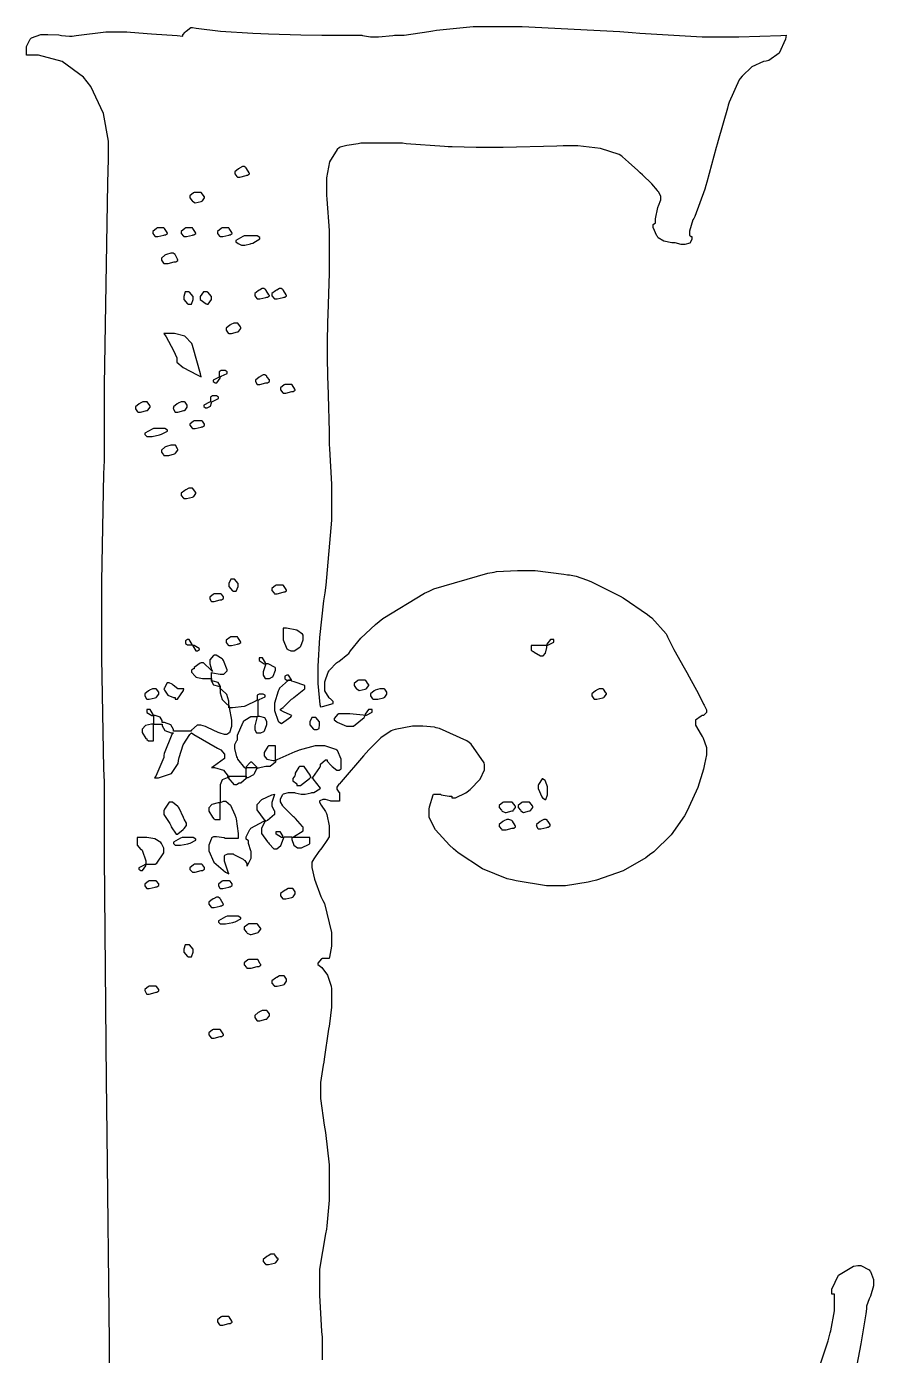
# Model space of a CAD drawing. Extents: x 59 to 294, y 44 to 310.
# Drawn here: x 256.7 to 291.3, y 256 to 310.2 of the extents above; entities that cross this region are included whole.
import ezdxf

# ---------------------------------------------------------------- set-up
doc = ezdxf.new("R2010")
doc.units = 0
doc.header["$MEASUREMENT"] = 0

msp = doc.modelspace()

# ---------------------------------------------------------------- linework, layer by layer
at = {"color": 42}
for points in [[(260.067, 253.365), (260.067, 256.558), (259.979, 265.032), (259.961, 266.135), (259.944, 267.237), (259.857, 276.36), (259.857, 279.4), (259.839, 279.965), (259.751, 284.463), (259.751, 285.962), (259.751, 287.604), (259.839, 291.977), (259.857, 292.523), (259.857, 295.602), (260.005, 303.848), (260.033, 304.836), (260.033, 305.189), (260.033, 305.563), (259.817, 306.688), (259.3, 307.782), (259.151, 307.975), (259.001, 308.161), (258.136, 308.801), (257.176, 309.069), (256.858, 309.069), (256.682, 309.069), (256.682, 309.316), (256.682, 309.422), (256.83, 309.722), (256.858, 309.739), (256.884, 309.766), (257.26, 309.915), (257.387, 309.915), (257.554, 309.915), (258.003, 309.889), (258.057, 309.879), (258.109, 309.871), (258.44, 309.845), (258.55, 309.845), (258.709, 309.873), (259.912, 310.021), (260.314, 310.021), (260.773, 310.021), (260.922, 310.005), (261.787, 309.933), (262.828, 309.863), (263.066, 309.845), (263.066, 309.889), (263.154, 310.005), (263.172, 310.021), (263.198, 310.049), (263.39, 310.198), (263.455, 310.198), (263.604, 310.172), (264.596, 310.048), (265.923, 309.961), (266.241, 309.951), (266.558, 309.933), (267.885, 309.889), (268.742, 309.879), (269.029, 309.879), (270.368, 309.879), (270.395, 309.863), (270.718, 309.809), (270.827, 309.809), (271.048, 309.809), (271.637, 309.871), (271.709, 309.879), (272.096, 309.879), (273.102, 310.03), (273.262, 310.056), (273.421, 310.084), (274.914, 310.232), (275.413, 310.232), (276.913, 310.232), (280.898, 310.03), (281.41, 309.985), (281.719, 309.959), (284.266, 309.809), (285.115, 309.809), (285.758, 309.809), (287.478, 309.871), (287.69, 309.879), (287.663, 309.721), (287.402, 309.153), (286.983, 308.849), (286.879, 308.821), (286.772, 308.805), (286.296, 308.588), (285.89, 308.213), (285.82, 308.115), (285.776, 308.063), (285.361, 307.147), (285.327, 307.023), (285.291, 306.9), (284.912, 305.577), (284.868, 305.435), (284.832, 305.295), (284.453, 303.883), (284.409, 303.742), (284.373, 303.601), (283.96, 302.481), (283.916, 302.401), (283.888, 302.349), (283.74, 301.885), (283.74, 301.731), (283.74, 301.715), (283.818, 301.661), (283.846, 301.661), (283.846, 301.589), (283.846, 301.542), (283.761, 301.4), (283.559, 301.342), (283.493, 301.342), (283.405, 301.342), (283.166, 301.405), (283.14, 301.413), (283.028, 301.413), (282.694, 301.471), (282.461, 301.617), (282.435, 301.661), (282.407, 301.687), (282.258, 302.038), (282.258, 302.154), (282.363, 302.224), (282.363, 302.393), (282.451, 302.843), (282.469, 302.896), (282.485, 302.922), (282.575, 303.167), (282.575, 303.248), (282.575, 303.31), (282.485, 303.487), (282.469, 303.495), (282.441, 303.539), (282.204, 303.818), (281.825, 304.183), (281.729, 304.271), (281.631, 304.359), (281.252, 304.699), (281.014, 304.914), (280.988, 304.94), (280.872, 305.012), (280.114, 305.259), (279.181, 305.365), (278.871, 305.365), (278.588, 305.365), (278.324, 305.347), (276.141, 305.293), (275.413, 305.293), (275.033, 305.293), (274.063, 305.321), (273.896, 305.329), (273.738, 305.339), (272.176, 305.453), (272.028, 305.47), (270.334, 305.47), (270.218, 305.453), (269.761, 305.383), (269.478, 305.311), (269.452, 305.293), (269.364, 305.223), (269.055, 304.717), (268.923, 304.066), (268.923, 303.848), (268.923, 303.353), (268.939, 303.195), (269.029, 301.913), (269.029, 301.485), (269.029, 300.637), (269.029, 300.17), (269.001, 298.909), (268.993, 298.767), (268.984, 298.626), (268.957, 297.463), (268.957, 297.075), (268.957, 296.643), (268.984, 295.495), (268.993, 295.345), (269.001, 295.196), (269.029, 293.696), (269.029, 293.194), (269.045, 293.009), (269.133, 291.561), (269.133, 291.078), (269.133, 290.09), (268.897, 287.444), (268.853, 287.125), (268.809, 286.8), (268.645, 285.301), (268.57, 284.131), (268.57, 283.74), (268.57, 283.422), (268.658, 282.567), (268.676, 282.469), (268.764, 282.487), (269.205, 282.607), (269.205, 282.645), (269.205, 282.689), (269.089, 282.805), (269.063, 282.822), (269.036, 282.84), (268.861, 283.13), (268.853, 283.174), (268.853, 283.351), (268.853, 283.501), (269.001, 283.89), (269.029, 283.95), (269.045, 283.978), (269.338, 284.269), (269.382, 284.303), (269.426, 284.331), (269.803, 284.621), (269.839, 284.656), (269.901, 284.754), (270.324, 285.271), (270.924, 285.84), (271.074, 285.962), (271.224, 286.086), (272.926, 287.109), (273.12, 287.197), (273.313, 287.285), (275.518, 287.929), (275.766, 287.973), (275.871, 287.991), (276.718, 288.043), (277.001, 288.043), (277.442, 288.043), (278.614, 287.894), (278.765, 287.867), (278.851, 287.867), (279.112, 287.81), (279.54, 287.664), (279.647, 287.62), (279.751, 287.576), (280.811, 287.047), (280.917, 286.985), (281.032, 286.924), (282.028, 286.245), (282.116, 286.173), (282.204, 286.103), (282.794, 285.459), (282.822, 285.397), (282.848, 285.327), (283.108, 284.812), (283.527, 284.066), (283.633, 283.88), (283.738, 283.695), (284.118, 282.999), (284.321, 282.583), (284.339, 282.539), (284.355, 282.513), (284.445, 282.347), (284.445, 282.292), (284.445, 282.248), (284.313, 282.116), (284.269, 282.116), (284.225, 282.099), (283.986, 281.927), (283.986, 281.869), (283.986, 281.721), (284.225, 281.332), (284.269, 281.27), (284.295, 281.244), (284.445, 280.814), (284.445, 280.671), (284.445, 280.52), (284.355, 280.132), (284.339, 280.07), (284.311, 279.929), (284.079, 279.189), (283.722, 278.378), (283.633, 278.201), (283.545, 278.034), (282.994, 277.253), (282.283, 276.561), (282.116, 276.437), (281.956, 276.315), (281.036, 275.785), (279.955, 275.397), (279.717, 275.343), (279.611, 275.317), (278.685, 275.167), (278.378, 275.167), (277.909, 275.167), (276.674, 275.369), (276.508, 275.413), (276.304, 275.457), (275.293, 275.864), (274.301, 276.517), (274.108, 276.684), (273.949, 276.826), (273.375, 277.46), (273.12, 277.963), (273.12, 278.129), (273.12, 278.306), (273.137, 278.394), (273.279, 278.889), (273.297, 278.907), (273.579, 278.907), (273.605, 278.889), (273.929, 278.835), (274.038, 278.835), (274.038, 278.765), (274.197, 278.765), (274.611, 278.967), (274.673, 279.011), (274.788, 279.099), (275.197, 279.524), (275.379, 279.908), (275.379, 280.035), (275.379, 280.106), (275.361, 280.194), (274.832, 280.953), (274.744, 281.023), (274.656, 281.094), (273.535, 281.597), (273.403, 281.623), (273.341, 281.641), (272.857, 281.693), (272.697, 281.693), (272.433, 281.693), (271.727, 281.544), (271.639, 281.517), (271.567, 281.491), (271.144, 281.204), (270.651, 280.723), (270.545, 280.599), (270.43, 280.476), (269.522, 279.418), (269.452, 279.33), (269.434, 279.313), (269.346, 279.193), (269.346, 279.153), (269.346, 279.109), (269.434, 278.995), (269.452, 278.977), (269.452, 278.624), (269.099, 278.624), (269.072, 278.642), (268.88, 278.694), (268.817, 278.694), (268.773, 278.694), (268.657, 278.634), (268.64, 278.624), (268.64, 278.583), (268.715, 278.457), (268.879, 278.201), (268.923, 278.129), (268.939, 278.077), (269.029, 277.614), (269.029, 277.46), (269.029, 277.213), (269.029, 277.166), (268.945, 277.024), (268.737, 276.728), (268.676, 276.648), (268.614, 276.57), (268.406, 276.275), (268.323, 276.133), (268.323, 276.085), (268.323, 275.924), (268.432, 275.445), (268.701, 274.735), (268.781, 274.567), (268.843, 274.445), (269.133, 273.266), (269.133, 272.874), (269.133, 272.707), (269.045, 272.258), (269.029, 272.204), (268.746, 272.204), (268.719, 272.186), (268.57, 272.014), (268.57, 271.956), (268.676, 271.885), (268.737, 271.841), (268.971, 271.52), (269.116, 271.075), (269.133, 270.969), (269.133, 270.474), (269.133, 270.22), (269.045, 269.54), (269.029, 269.452), (269.011, 269.329), (268.833, 268.095), (268.817, 267.971), (268.789, 267.848), (268.676, 267.147), (268.676, 266.912), (268.676, 266.498), (268.825, 265.403), (268.853, 265.253), (268.879, 265.104), (269.029, 263.788), (269.029, 263.349), (269.029, 262.749), (269.029, 262.352), (268.939, 261.304), (268.923, 261.162), (268.879, 260.969), (268.64, 259.526), (268.64, 259.045), (268.64, 258.472), (268.728, 256.982), (268.746, 256.752), (268.746, 255.834)], [(288.404, 253.577), (289.402, 256.603), (289.49, 256.928), (289.516, 257.017), (289.667, 257.824), (289.667, 258.093), (289.667, 258.516), (289.56, 258.516), (289.56, 258.709), (289.825, 259.284), (290.442, 259.646), (290.619, 259.68), (290.741, 259.68), (291.084, 259.504), (291.112, 259.468), (291.138, 259.433), (291.254, 259.115), (291.254, 259.009), (291.254, 258.851), (291.138, 258.428), (291.112, 258.374), (291.084, 258.322), (290.971, 258.018), (290.971, 257.917), (290.944, 257.706), (290.741, 256.487), (290.467, 255.06)]]:
    msp.add_lwpolyline(points, dxfattribs=at)
for points in [[(265.642, 304.447), (265.642, 304.465), (265.562, 304.517), (265.535, 304.517), (265.491, 304.517), (265.376, 304.457), (265.359, 304.447), (265.332, 304.431), (265.183, 304.311), (265.183, 304.271), (265.183, 304.227), (265.271, 304.112), (265.289, 304.094), (265.395, 304.094), (265.395, 304.094), (265.642, 304.157), (265.678, 304.165), (265.704, 304.165), (265.782, 304.219), (265.782, 304.235), (265.773, 304.263), (265.658, 304.439), (265.642, 304.447)], [(263.808, 303.459), (263.525, 303.459), (263.497, 303.443), (263.349, 303.323), (263.349, 303.283), (263.349, 303.239), (263.437, 303.124), (263.455, 303.106), (263.561, 303.036), (263.561, 303.036), (263.806, 303.098), (263.842, 303.106), (263.86, 303.124), (263.948, 303.244), (263.948, 303.283), (263.93, 303.301), (263.824, 303.443), (263.808, 303.459)], [(262.29, 302.014), (262.008, 302.014), (261.98, 301.996), (261.831, 301.877), (261.831, 301.837), (261.831, 301.793), (261.92, 301.679), (261.938, 301.661), (262.044, 301.661), (262.044, 301.661), (262.29, 301.723), (262.326, 301.731), (262.352, 301.731), (262.431, 301.785), (262.431, 301.801), (262.421, 301.829), (262.307, 301.996), (262.29, 302.014)], [(263.455, 302.014), (263.172, 302.014), (263.145, 301.996), (262.996, 301.877), (262.996, 301.837), (262.996, 301.793), (263.084, 301.679), (263.102, 301.661), (263.208, 301.661), (263.208, 301.661), (263.453, 301.723), (263.489, 301.731), (263.515, 301.731), (263.595, 301.785), (263.595, 301.801), (263.577, 301.829), (263.471, 301.996), (263.455, 302.014)], [(264.936, 302.014), (264.654, 302.014), (264.626, 301.996), (264.477, 301.877), (264.477, 301.837), (264.477, 301.793), (264.565, 301.679), (264.583, 301.661), (264.69, 301.661), (264.69, 301.661), (264.936, 301.723), (264.972, 301.731), (264.998, 301.731), (265.077, 301.785), (265.077, 301.801), (265.067, 301.829), (264.953, 301.996), (264.936, 302.014)], [(266.101, 301.695), (265.571, 301.695), (265.509, 301.669), (265.219, 301.504), (265.219, 301.449), (265.325, 301.378), (265.341, 301.362), (265.461, 301.308), (265.501, 301.308), (265.589, 301.308), (265.826, 301.37), (265.854, 301.378), (265.914, 301.396), (266.207, 301.569), (266.207, 301.625), (266.101, 301.695)], [(262.749, 300.919), (262.749, 300.937), (262.669, 300.99), (262.643, 300.99), (262.571, 300.99), (262.395, 300.929), (262.36, 300.919), (262.333, 300.903), (262.184, 300.783), (262.184, 300.743), (262.184, 300.699), (262.272, 300.585), (262.29, 300.567), (262.467, 300.567), (262.467, 300.567), (262.713, 300.629), (262.749, 300.637), (262.775, 300.637), (262.855, 300.691), (262.855, 300.707), (262.846, 300.735), (262.766, 300.903), (262.749, 300.919)], [(263.102, 299.156), (263.102, 299.095), (263.251, 298.918), (263.278, 298.909), (263.385, 298.909), (263.411, 298.909), (263.489, 299.095), (263.489, 299.156), (263.489, 299.218), (263.339, 299.394), (263.313, 299.402), (263.172, 299.402), (263.154, 299.402), (263.102, 299.218), (263.102, 299.156)], [(264.231, 299.156), (264.231, 299.218), (264.08, 299.394), (264.054, 299.402), (263.948, 299.402), (263.904, 299.402), (263.772, 299.218), (263.772, 299.156), (263.772, 299.095), (264.01, 298.918), (264.054, 298.909), (264.098, 298.909), (264.231, 299.095), (264.231, 299.156)], [(266.453, 299.472), (266.453, 299.49), (266.373, 299.544), (266.347, 299.544), (266.303, 299.544), (266.187, 299.482), (266.171, 299.472), (266.143, 299.456), (265.994, 299.336), (265.994, 299.296), (265.994, 299.252), (266.083, 299.138), (266.101, 299.12), (266.207, 299.12), (266.207, 299.12), (266.452, 299.183), (266.488, 299.192), (266.514, 299.192), (266.594, 299.245), (266.594, 299.262), (266.576, 299.289), (266.47, 299.464), (266.453, 299.472)], [(267.159, 299.472), (267.159, 299.49), (267.079, 299.544), (267.053, 299.544), (267.009, 299.544), (266.893, 299.482), (266.876, 299.472), (266.849, 299.456), (266.7, 299.336), (266.7, 299.296), (266.7, 299.252), (266.788, 299.138), (266.806, 299.12), (266.912, 299.12), (266.912, 299.12), (267.158, 299.183), (267.193, 299.192), (267.22, 299.192), (267.299, 299.245), (267.299, 299.262), (267.281, 299.289), (267.176, 299.464), (267.159, 299.472)], [(263.808, 295.945), (263.78, 296.061), (263.481, 297.119), (263.455, 297.215), (263.427, 297.303), (263.146, 297.594), (262.716, 297.708), (262.573, 297.708), (262.29, 297.708), (262.378, 297.568), (262.687, 297.018), (262.819, 296.716), (262.819, 296.616), (262.819, 296.543), (263.075, 296.321), (263.648, 296.017), (263.808, 295.945)], [(265.289, 298.133), (265.183, 298.133), (265.139, 298.133), (265.023, 298.071), (265.006, 298.061), (264.979, 298.045), (264.83, 297.925), (264.83, 297.885), (264.83, 297.841), (264.918, 297.726), (264.936, 297.708), (265.042, 297.708), (265.042, 297.708), (265.289, 297.772), (265.325, 297.78), (265.341, 297.798), (265.429, 297.918), (265.429, 297.957), (265.42, 297.974), (265.305, 298.125), (265.289, 298.133)], [(264.583, 295.945), (264.539, 295.928), (264.301, 295.808), (264.301, 295.768), (264.301, 295.752), (264.379, 295.698), (264.407, 295.698), (264.451, 295.698), (264.583, 295.884), (264.583, 295.945), (264.627, 295.963), (264.866, 296.083), (264.866, 296.121), (264.866, 296.139), (264.786, 296.193), (264.76, 296.193), (264.654, 296.193), (264.626, 296.193), (264.547, 296.139), (264.547, 296.121), (264.547, 295.945), (264.583, 295.945)], [(266.101, 295.628), (266.207, 295.628), (266.207, 295.628), (266.452, 295.69), (266.488, 295.698), (266.514, 295.698), (266.594, 295.752), (266.594, 295.768), (266.594, 295.812), (266.506, 295.928), (266.488, 295.945), (266.488, 295.963), (266.409, 296.017), (266.383, 296.017), (266.339, 296.017), (266.223, 295.954), (266.207, 295.945), (266.179, 295.928), (266.03, 295.808), (266.03, 295.768), (266.022, 295.761), (266.083, 295.637), (266.101, 295.628)], [(267.512, 295.628), (267.229, 295.628), (267.202, 295.611), (267.053, 295.491), (267.053, 295.451), (267.053, 295.407), (267.141, 295.293), (267.159, 295.275), (267.265, 295.275), (267.265, 295.275), (267.51, 295.337), (267.546, 295.345), (267.572, 295.345), (267.652, 295.399), (267.652, 295.415), (267.634, 295.433), (267.528, 295.611), (267.512, 295.628)], [(264.231, 294.922), (264.275, 294.94), (264.513, 295.06), (264.513, 295.099), (264.513, 295.117), (264.433, 295.169), (264.407, 295.169), (264.301, 295.169), (264.273, 295.169), (264.195, 295.117), (264.195, 295.099), (264.195, 294.922), (264.15, 294.906), (263.914, 294.786), (263.914, 294.746), (263.914, 294.729), (263.992, 294.676), (264.018, 294.676), (264.061, 294.676), (264.191, 294.747), (264.231, 294.88), (264.231, 294.922)], [(261.585, 294.922), (261.479, 294.922), (261.434, 294.922), (261.319, 294.862), (261.302, 294.852), (261.275, 294.835), (261.126, 294.715), (261.126, 294.676), (261.126, 294.632), (261.214, 294.517), (261.232, 294.499), (261.338, 294.499), (261.338, 294.499), (261.585, 294.561), (261.621, 294.569), (261.637, 294.587), (261.725, 294.707), (261.725, 294.746), (261.716, 294.764), (261.601, 294.914), (261.585, 294.922)], [(262.749, 294.499), (262.855, 294.499), (262.855, 294.499), (263.101, 294.561), (263.136, 294.569), (263.154, 294.587), (263.242, 294.707), (263.242, 294.746), (263.242, 294.79), (263.154, 294.906), (263.136, 294.922), (263.032, 294.922), (262.988, 294.922), (262.872, 294.862), (262.855, 294.852), (262.828, 294.835), (262.679, 294.715), (262.679, 294.676), (262.669, 294.667), (262.731, 294.517), (262.749, 294.499)], [(263.455, 293.828), (263.561, 293.828), (263.561, 293.828), (263.806, 293.891), (263.842, 293.9), (263.868, 293.9), (263.948, 293.954), (263.948, 293.97), (263.948, 294.014), (263.86, 294.13), (263.842, 294.146), (263.525, 294.146), (263.497, 294.13), (263.349, 294.01), (263.349, 293.97), (263.349, 293.97), (263.437, 293.846), (263.455, 293.828)], [(261.585, 293.511), (261.691, 293.511), (261.805, 293.511), (262.106, 293.573), (262.15, 293.581), (262.194, 293.599), (262.431, 293.719), (262.431, 293.758), (262.326, 293.828), (261.867, 293.828), (261.805, 293.802), (261.515, 293.636), (261.515, 293.581), (261.585, 293.511)], [(262.749, 293.158), (262.643, 293.158), (262.571, 293.158), (262.395, 293.098), (262.36, 293.088), (262.333, 293.072), (262.184, 292.952), (262.184, 292.912), (262.184, 292.868), (262.272, 292.753), (262.29, 292.735), (262.396, 292.735), (262.485, 292.735), (262.722, 292.797), (262.749, 292.806), (262.766, 292.824), (262.855, 292.943), (262.855, 292.982), (262.846, 293), (262.766, 293.15), (262.749, 293.158)], [(263.455, 291.394), (263.349, 291.394), (263.305, 291.394), (263.189, 291.334), (263.172, 291.324), (263.145, 291.308), (262.996, 291.188), (262.996, 291.148), (262.996, 291.104), (263.084, 290.989), (263.102, 290.971), (263.208, 290.971), (263.208, 290.971), (263.453, 291.034), (263.489, 291.042), (263.507, 291.06), (263.595, 291.18), (263.595, 291.218), (263.577, 291.236), (263.471, 291.378), (263.455, 291.394)], [(264.936, 287.444), (264.936, 287.383), (265.085, 287.207), (265.113, 287.197), (265.219, 287.197), (265.245, 287.197), (265.325, 287.383), (265.325, 287.444), (265.325, 287.506), (265.175, 287.682), (265.148, 287.69), (265.042, 287.69), (265.015, 287.69), (264.936, 287.506), (264.936, 287.444)], [(267.159, 287.444), (266.876, 287.444), (266.849, 287.427), (266.7, 287.307), (266.7, 287.267), (266.7, 287.223), (266.788, 287.109), (266.806, 287.091), (266.912, 287.091), (266.912, 287.091), (267.158, 287.153), (267.193, 287.161), (267.22, 287.161), (267.299, 287.215), (267.299, 287.231), (267.281, 287.259), (267.176, 287.427), (267.159, 287.444)], [(264.231, 286.772), (264.337, 286.772), (264.337, 286.772), (264.583, 286.836), (264.619, 286.844), (264.645, 286.844), (264.724, 286.898), (264.724, 286.915), (264.724, 286.959), (264.636, 287.074), (264.619, 287.091), (264.337, 287.091), (264.309, 287.074), (264.16, 286.954), (264.16, 286.915), (264.16, 286.88), (264.221, 286.782), (264.231, 286.772)], [(263.455, 284.974), (263.437, 285.018), (263.317, 285.221), (263.278, 285.221), (263.251, 285.221), (263.172, 285.169), (263.172, 285.151), (263.172, 285.08), (263.172, 285.062), (263.251, 285.008), (263.278, 285.008), (263.455, 285.008), (263.471, 284.964), (263.591, 284.762), (263.631, 284.762), (263.657, 284.762), (263.737, 284.816), (263.737, 284.832), (263.727, 284.86), (263.522, 284.974), (263.455, 284.974)], [(265.289, 285.327), (265.006, 285.327), (264.979, 285.31), (264.83, 285.19), (264.83, 285.151), (264.83, 285.107), (264.918, 284.992), (264.936, 284.974), (265.042, 284.974), (265.042, 284.974), (265.289, 285.036), (265.325, 285.044), (265.351, 285.044), (265.429, 285.098), (265.429, 285.115), (265.42, 285.142), (265.305, 285.31), (265.289, 285.327)], [(267.159, 285.68), (267.159, 285.327), (267.159, 285.204), (267.308, 284.842), (267.335, 284.832), (267.352, 284.816), (267.472, 284.762), (267.512, 284.762), (267.6, 284.762), (267.837, 284.912), (267.865, 284.938), (267.881, 284.956), (267.971, 285.208), (267.971, 285.291), (267.971, 285.397), (267.953, 285.441), (267.709, 285.605), (267.295, 285.68), (267.159, 285.68)], [(277.919, 284.974), (277.283, 284.974), (277.283, 284.798), (277.283, 284.781), (277.362, 284.728), (277.39, 284.728), (277.406, 284.701), (277.658, 284.551), (277.742, 284.551), (277.768, 284.561), (277.869, 284.67), (277.919, 284.898), (277.919, 284.974), (277.963, 284.992), (278.201, 285.112), (278.201, 285.151), (278.201, 285.221), (278.095, 285.221), (278.074, 285.228), (277.919, 285.037), (277.919, 284.974)], [(267.512, 277.143), (267.512, 277.064), (267.586, 276.826), (267.742, 276.718), (267.794, 276.718), (267.909, 276.718), (268.216, 276.868), (268.252, 276.895), (268.252, 277.143), (267.512, 277.143), (267.582, 277.169), (267.971, 277.414), (267.971, 277.496), (267.971, 277.566), (267.953, 277.593), (267.662, 277.919), (267.618, 277.953), (267.574, 277.989), (267.193, 278.368), (267.159, 278.412), (267.141, 278.439), (267.053, 278.605), (267.053, 278.658), (267.053, 278.721), (267.141, 278.898), (267.159, 278.907), (267.176, 278.924), (267.374, 278.977), (267.442, 278.977), (267.618, 278.977), (267.644, 278.96), (267.888, 278.907), (267.971, 278.907), (268.059, 278.907), (268.296, 278.969), (268.323, 278.977), (268.412, 278.977), (268.658, 279.127), (268.676, 279.153), (268.676, 279.153), (268.384, 279.532), (268.323, 279.576), (268.368, 279.594), (268.658, 279.999), (268.676, 280.07), (268.676, 280.132), (268.887, 280.318), (268.957, 280.318), (268.957, 280.256), (269.107, 280.097), (269.133, 280.07), (269.16, 280.043), (269.351, 279.893), (269.416, 279.893), (269.442, 279.893), (269.522, 279.947), (269.522, 279.965), (269.522, 280.212), (269.522, 280.336), (269.372, 280.697), (269.346, 280.705), (269.302, 280.732), (268.858, 280.881), (268.71, 280.881), (268.462, 280.881), (267.811, 280.706), (267.722, 280.671), (267.634, 280.636), (266.902, 280.309), (266.84, 280.282), (266.84, 280.881), (266.56, 280.881), (266.532, 280.855), (266.383, 280.611), (266.383, 280.529), (266.383, 280.482), (266.492, 280.34), (266.752, 280.282), (266.84, 280.282), (266.84, 280.221), (266.63, 280.035), (266.56, 280.035), (266.444, 280.035), (266.135, 279.975), (266.101, 279.965), (266.083, 280.009), (265.884, 280.212), (265.818, 280.212), (265.791, 280.195), (265.642, 280.023), (265.642, 279.965), (265.598, 279.983), (265.305, 280.336), (265.289, 280.388), (265.271, 280.432), (265.183, 280.77), (265.183, 280.881), (265.183, 280.943), (265.271, 281.102), (265.289, 281.128), (265.289, 281.322), (265.527, 281.843), (265.571, 281.905), (265.588, 281.932), (265.84, 282.082), (265.924, 282.082), (266.101, 282.082), (266.083, 282.029), (265.994, 281.699), (265.994, 281.587), (265.994, 281.543), (266.073, 281.41), (266.101, 281.41), (266.207, 281.41), (266.251, 281.41), (266.365, 281.473), (266.383, 281.481), (266.399, 281.499), (266.488, 281.751), (266.488, 281.833), (266.488, 281.882), (266.404, 282.024), (266.201, 282.082), (266.135, 282.082), (266.135, 282.751), (266.179, 282.769), (266.417, 282.889), (266.417, 282.928), (266.417, 282.946), (266.338, 282.998), (266.311, 282.998), (266.207, 282.998), (266.179, 282.998), (266.101, 282.946), (266.101, 282.928), (266.101, 282.751), (266.057, 282.725), (265.64, 282.514), (265.606, 282.505), (265.57, 282.488), (265.095, 282.435), (264.936, 282.435), (264.936, 282.611), (264.936, 282.703), (264.852, 282.978), (264.644, 283.184), (264.583, 283.21), (264.583, 283.281), (264.583, 283.329), (264.499, 283.471), (264.297, 283.527), (264.231, 283.527), (264.231, 283.88), (264.275, 283.863), (264.585, 283.81), (264.69, 283.81), (264.734, 283.81), (264.866, 283.942), (264.866, 283.986), (264.866, 283.986), (264.716, 284.365), (264.69, 284.409), (264.662, 284.437), (264.418, 284.585), (264.337, 284.585), (264.309, 284.569), (264.16, 284.397), (264.16, 284.339), (264.16, 284.234), (264.249, 283.96), (264.267, 283.916), (264.222, 283.97), (263.911, 284.269), (263.808, 284.269), (263.763, 284.252), (263.525, 284.08), (263.525, 284.022), (263.497, 284.022), (263.419, 283.968), (263.419, 283.95), (263.419, 283.89), (263.568, 283.731), (263.595, 283.704), (263.595, 283.687), (263.86, 283.633), (263.948, 283.633), (264.231, 283.633), (264.231, 283.563), (264.231, 283.516), (264.313, 283.374), (264.516, 283.317), (264.583, 283.317), (264.583, 283.14), (264.583, 283.049), (264.666, 282.774), (264.874, 282.567), (264.936, 282.539), (264.953, 282.451), (265.042, 281.936), (265.042, 281.763), (265.042, 281.675), (264.962, 281.41), (264.936, 281.41), (264.936, 281.394), (264.856, 281.34), (264.83, 281.34), (264.758, 281.34), (264.582, 281.402), (264.547, 281.41), (264.503, 281.428), (264.062, 281.631), (264.018, 281.657), (263.992, 281.675), (263.801, 281.729), (263.737, 281.729), (263.649, 281.729), (263.411, 281.525), (263.385, 281.481), (262.679, 281.481), (262.679, 281.546), (262.567, 281.737), (262.307, 281.833), (262.22, 281.833), (262.22, 281.869), (262.22, 281.918), (262.136, 282.06), (261.933, 282.116), (261.867, 282.116), (261.849, 282.16), (261.729, 282.363), (261.691, 282.363), (261.585, 282.363), (261.585, 282.292), (261.585, 282.248), (261.796, 282.116), (261.867, 282.116), (261.867, 281.763), (261.783, 281.763), (261.531, 281.707), (261.408, 281.565), (261.408, 281.517), (261.408, 281.428), (261.557, 281.182), (261.585, 281.164), (261.585, 281.147), (261.663, 281.094), (261.691, 281.094), (261.867, 281.094), (261.867, 281.763), (262.22, 281.763), (262.22, 281.7), (262.329, 281.509), (262.591, 281.41), (262.679, 281.41), (262.617, 281.34), (262.298, 280.574), (262.29, 280.494), (262.281, 280.406), (261.954, 279.648), (261.902, 279.576), (262.074, 279.576), (262.593, 279.758), (262.872, 280.168), (262.89, 280.282), (262.906, 280.406), (263.075, 280.925), (263.347, 281.34), (263.419, 281.41), (263.507, 281.34), (264.477, 280.785), (264.583, 280.741), (264.609, 280.715), (264.76, 280.549), (264.76, 280.494), (264.76, 280.372), (264.319, 280.035), (264.231, 279.999), (264.352, 279.999), (264.716, 279.895), (264.918, 279.648), (264.936, 279.576), (264.869, 279.576), (264.666, 279.494), (264.583, 279.291), (264.583, 279.224), (264.583, 278.554), (264.499, 278.554), (264.247, 278.496), (264.124, 278.354), (264.124, 278.306), (264.124, 278.217), (264.273, 277.971), (264.301, 277.953), (264.301, 277.937), (264.379, 277.883), (264.407, 277.883), (264.583, 277.883), (264.583, 278.554), (264.6, 278.572), (264.72, 278.624), (264.76, 278.624), (264.819, 278.624), (265.001, 278.462), (265.183, 278.069), (265.219, 277.953), (265.235, 277.901), (265.325, 277.306), (265.325, 277.107), (264.796, 277.107), (264.752, 277.125), (264.44, 277.177), (264.337, 277.177), (264.309, 277.177), (264.231, 277.125), (264.231, 277.107), (264.213, 277.081), (264.124, 276.837), (264.124, 276.754), (264.124, 276.601), (264.331, 276.141), (264.804, 275.732), (264.936, 275.66), (264.909, 275.732), (264.76, 276.182), (264.76, 276.331), (264.76, 276.401), (264.776, 276.419), (264.896, 276.472), (264.936, 276.472), (265.113, 276.472), (265.139, 276.455), (265.527, 276.253), (265.571, 276.225), (265.588, 276.208), (265.678, 276.088), (265.678, 276.049), (265.678, 275.978), (265.704, 276.006), (265.854, 276.304), (265.854, 276.401), (265.854, 276.578), (265.836, 276.605), (265.748, 276.903), (265.748, 277.001), (265.642, 277.071), (265.642, 277.177), (265.791, 277.469), (265.818, 277.496), (265.835, 277.522), (266.365, 277.814), (266.453, 277.848), (266.426, 277.804), (266.277, 277.519), (266.277, 277.424), (266.277, 277.301), (266.515, 276.967), (266.56, 276.931), (266.586, 276.886), (266.776, 276.684), (266.84, 276.684), (266.894, 276.684), (267.056, 276.812), (267.176, 277.099), (267.193, 277.177), (267.512, 277.177), (267.512, 277.143)], [(266.453, 284.233), (266.435, 284.277), (266.315, 284.479), (266.277, 284.479), (266.171, 284.479), (266.171, 284.409), (266.171, 284.365), (266.382, 284.233), (266.453, 284.233), (266.435, 284.189), (266.347, 283.905), (266.347, 283.81), (266.347, 283.766), (266.426, 283.633), (266.453, 283.633), (266.56, 283.633), (266.604, 283.633), (266.718, 283.695), (266.736, 283.704), (266.752, 283.722), (266.84, 283.974), (266.84, 284.056), (266.831, 284.084), (266.547, 284.233), (266.453, 284.233)], [(267.512, 282.116), (267.44, 282.144), (267.176, 282.266), (267.053, 282.339), (267.053, 282.363), (267.053, 282.381), (267.131, 282.435), (267.159, 282.435), (267.176, 282.461), (267.492, 282.787), (267.546, 282.822), (267.599, 282.858), (268.005, 283.184), (268.041, 283.21), (268.041, 283.281), (268.041, 283.343), (267.6, 283.501), (267.512, 283.527), (267.494, 283.571), (267.374, 283.774), (267.335, 283.774), (267.308, 283.774), (267.229, 283.722), (267.229, 283.704), (267.229, 283.633), (267.229, 283.617), (267.308, 283.563), (267.335, 283.563), (267.512, 283.563), (267.379, 283.563), (267.009, 283.236), (266.983, 283.174), (266.955, 283.114), (266.806, 282.63), (266.806, 282.469), (266.806, 282.32), (266.955, 281.897), (266.983, 281.869), (267.089, 281.799), (267.089, 281.799), (267.468, 282.064), (267.512, 282.116)], [(261.585, 282.787), (261.691, 282.787), (261.691, 282.787), (261.938, 282.849), (261.973, 282.858), (261.99, 282.876), (262.078, 282.995), (262.078, 283.034), (262.078, 283.078), (261.99, 283.194), (261.973, 283.21), (261.867, 283.21), (261.823, 283.21), (261.707, 283.15), (261.691, 283.14), (261.663, 283.122), (261.515, 283.004), (261.515, 282.964), (261.515, 282.92), (261.575, 282.805), (261.585, 282.787)], [(263.102, 283.21), (262.926, 283.21), (262.854, 283.21), (262.66, 283.361), (262.643, 283.387), (262.625, 283.405), (262.505, 283.457), (262.467, 283.457), (262.423, 283.457), (262.307, 283.254), (262.29, 283.21), (262.307, 283.158), (262.453, 282.955), (262.675, 282.858), (262.749, 282.858), (262.749, 282.787), (262.837, 282.787), (263.084, 283.14), (263.102, 283.21)], [(270.51, 283.563), (270.228, 283.563), (270.2, 283.547), (270.051, 283.427), (270.051, 283.387), (270.051, 283.343), (270.14, 283.228), (270.158, 283.21), (270.264, 283.14), (270.264, 283.14), (270.509, 283.202), (270.545, 283.21), (270.563, 283.228), (270.651, 283.348), (270.651, 283.387), (270.633, 283.405), (270.527, 283.547), (270.51, 283.563)], [(271.286, 283.21), (271.18, 283.21), (271.108, 283.21), (270.915, 283.15), (270.897, 283.14), (270.871, 283.122), (270.721, 283.004), (270.721, 282.964), (270.721, 282.92), (270.809, 282.805), (270.827, 282.787), (270.933, 282.787), (271.022, 282.787), (271.259, 282.849), (271.286, 282.858), (271.303, 282.876), (271.392, 282.995), (271.392, 283.034), (271.392, 283.078), (271.303, 283.202), (271.286, 283.21)], [(280.212, 283.21), (280.106, 283.21), (280.061, 283.21), (279.946, 283.15), (279.929, 283.14), (279.902, 283.122), (279.753, 283.004), (279.753, 282.964), (279.753, 282.92), (279.841, 282.805), (279.859, 282.787), (279.965, 282.787), (279.965, 282.787), (280.21, 282.849), (280.246, 282.858), (280.264, 282.876), (280.352, 282.995), (280.352, 283.034), (280.334, 283.052), (280.228, 283.202), (280.212, 283.21)], [(268.64, 281.799), (268.64, 281.861), (268.49, 282.038), (268.464, 282.046), (268.358, 282.046), (268.33, 282.046), (268.252, 281.861), (268.252, 281.799), (268.252, 281.739), (268.402, 281.562), (268.428, 281.553), (268.534, 281.553), (268.551, 281.547), (268.627, 281.597), (268.64, 281.749), (268.64, 281.799)], [(270.51, 282.116), (270.422, 282.134), (269.879, 282.186), (269.699, 282.186), (269.416, 282.186), (269.389, 282.17), (269.24, 281.997), (269.24, 281.94), (269.346, 281.869), (269.362, 281.843), (269.747, 281.693), (269.875, 281.693), (270.033, 281.693), (270.466, 282.046), (270.51, 282.116), (270.554, 282.134), (270.793, 282.254), (270.793, 282.292), (270.793, 282.363), (270.687, 282.363), (270.643, 282.363), (270.51, 282.178), (270.51, 282.116)], [(266.101, 279.999), (266.083, 279.973), (265.967, 279.735), (265.958, 279.717), (265.949, 279.701), (265.718, 279.576), (265.642, 279.576), (265.642, 279.999), (266.101, 279.999)], [(268.288, 279.612), (268.26, 279.683), (268.016, 280.035), (267.935, 280.035), (267.829, 280.035), (267.801, 280.009), (267.652, 279.765), (267.652, 279.683), (267.634, 279.666), (267.546, 279.546), (267.546, 279.506), (267.546, 279.462), (267.696, 279.348), (267.722, 279.33), (267.722, 279.26), (267.863, 279.26), (268.234, 279.55), (268.288, 279.612)], [(265.642, 279.612), (265.642, 279.55), (265.429, 279.364), (265.359, 279.364), (265.253, 279.294), (265.165, 279.294), (264.918, 279.586), (264.9, 279.647), (265.642, 279.647), (265.642, 279.612)], [(277.566, 279.26), (277.566, 279.137), (277.715, 278.801), (277.742, 278.765), (277.848, 278.694), (277.875, 278.694), (277.953, 278.88), (277.953, 278.941), (277.953, 279.117), (277.953, 279.206), (277.865, 279.436), (277.848, 279.47), (277.742, 279.54), (277.724, 279.532), (277.582, 279.304), (277.566, 279.26)], [(266.806, 278.907), (266.788, 278.863), (266.7, 278.577), (266.7, 278.482), (266.7, 278.422), (266.788, 278.245), (266.806, 278.235), (266.806, 278.165), (266.806, 278.077), (266.514, 277.831), (266.453, 277.813), (266.391, 277.866), (266.101, 278.276), (266.101, 278.412), (266.101, 278.485), (266.281, 278.7), (266.69, 278.88), (266.806, 278.907)], [(263.102, 277.496), (263.119, 277.513), (263.208, 277.633), (263.208, 277.672), (263.208, 277.734), (263.119, 277.893), (263.102, 277.919), (263.084, 277.963), (262.906, 278.343), (262.89, 278.378), (262.862, 278.413), (262.644, 278.588), (262.573, 278.588), (262.501, 278.588), (262.307, 278.298), (262.29, 278.235), (262.29, 278.087), (262.529, 277.708), (262.573, 277.636), (262.589, 277.584), (262.788, 277.283), (262.855, 277.283), (262.864, 277.293), (263.075, 277.469), (263.102, 277.496)], [(276.508, 278.588), (276.155, 278.588), (276.127, 278.572), (275.978, 278.452), (275.978, 278.412), (275.978, 278.368), (276.067, 278.253), (276.085, 278.235), (276.101, 278.219), (276.221, 278.165), (276.261, 278.165), (276.261, 278.165), (276.506, 278.227), (276.542, 278.235), (276.56, 278.253), (276.648, 278.373), (276.648, 278.412), (276.63, 278.43), (276.524, 278.572), (276.508, 278.588)], [(277.213, 278.588), (276.931, 278.588), (276.903, 278.572), (276.754, 278.452), (276.754, 278.412), (276.754, 278.368), (276.842, 278.253), (276.86, 278.235), (276.967, 278.165), (276.967, 278.165), (277.212, 278.227), (277.247, 278.235), (277.265, 278.253), (277.354, 278.373), (277.354, 278.412), (277.336, 278.43), (277.23, 278.572), (277.213, 278.588)], [(276.508, 277.813), (276.49, 277.831), (276.37, 277.883), (276.331, 277.883), (276.287, 277.883), (276.171, 277.822), (276.155, 277.813), (276.127, 277.796), (275.978, 277.676), (275.978, 277.636), (275.978, 277.592), (276.067, 277.478), (276.085, 277.46), (276.261, 277.46), (276.261, 277.46), (276.506, 277.522), (276.542, 277.53), (276.568, 277.53), (276.648, 277.584), (276.648, 277.6), (276.63, 277.628), (276.524, 277.804), (276.508, 277.813)], [(277.566, 277.496), (277.672, 277.496), (277.672, 277.496), (277.917, 277.557), (277.953, 277.566), (277.979, 277.566), (278.059, 277.62), (278.059, 277.636), (278.059, 277.68), (277.971, 277.796), (277.953, 277.813), (277.953, 277.831), (277.875, 277.883), (277.848, 277.883), (277.804, 277.883), (277.688, 277.822), (277.672, 277.813), (277.644, 277.796), (277.496, 277.676), (277.496, 277.636), (277.486, 277.628), (277.548, 277.505), (277.566, 277.496)], [(261.938, 276.049), (261.998, 276.102), (262.29, 276.512), (262.29, 276.648), (262.29, 276.71), (262.201, 276.868), (262.184, 276.895), (262.157, 276.939), (261.924, 277.085), (261.589, 277.143), (261.479, 277.143), (261.196, 277.143), (261.196, 276.895), (261.196, 276.834), (261.346, 276.658), (261.372, 276.648), (261.399, 276.622), (261.549, 276.192), (261.549, 276.049), (261.505, 276.032), (261.268, 275.912), (261.268, 275.872), (261.268, 275.856), (261.346, 275.802), (261.372, 275.802), (261.416, 275.802), (261.549, 275.988), (261.549, 276.049), (261.938, 276.049)], [(262.749, 276.824), (262.855, 276.824), (262.97, 276.824), (263.269, 276.886), (263.313, 276.895), (263.357, 276.913), (263.595, 277.033), (263.595, 277.071), (263.489, 277.143), (263.032, 277.143), (262.97, 277.116), (262.679, 276.951), (262.679, 276.895), (262.749, 276.824)], [(267.159, 277.143), (267.087, 277.143), (266.876, 277.275), (266.876, 277.319), (266.876, 277.39), (266.983, 277.39), (267.027, 277.39), (267.141, 277.187), (267.159, 277.143)], [(263.455, 275.732), (263.561, 275.732), (263.561, 275.732), (263.806, 275.794), (263.842, 275.802), (263.868, 275.802), (263.948, 275.856), (263.948, 275.872), (263.948, 275.916), (263.86, 276.032), (263.842, 276.049), (263.525, 276.049), (263.497, 276.032), (263.349, 275.912), (263.349, 275.872), (263.349, 275.838), (263.437, 275.741), (263.455, 275.732)], [(261.585, 275.06), (261.691, 275.06), (261.691, 275.06), (261.938, 275.123), (261.973, 275.131), (262, 275.131), (262.078, 275.185), (262.078, 275.203), (262.078, 275.247), (261.99, 275.361), (261.973, 275.379), (261.691, 275.379), (261.663, 275.361), (261.515, 275.243), (261.515, 275.203), (261.515, 275.168), (261.575, 275.07), (261.585, 275.06)], [(264.583, 275.06), (264.69, 275.06), (264.69, 275.06), (264.936, 275.123), (264.972, 275.131), (264.998, 275.131), (265.077, 275.185), (265.077, 275.203), (265.077, 275.247), (264.988, 275.361), (264.972, 275.379), (264.69, 275.379), (264.662, 275.361), (264.513, 275.243), (264.513, 275.203), (264.513, 275.168), (264.574, 275.07), (264.583, 275.06)], [(267.159, 274.638), (267.265, 274.638), (267.265, 274.638), (267.51, 274.7), (267.546, 274.708), (267.564, 274.726), (267.652, 274.846), (267.652, 274.884), (267.652, 274.928), (267.564, 275.044), (267.546, 275.06), (267.406, 275.06), (267.361, 275.06), (267.246, 275), (267.229, 274.99), (267.202, 274.974), (267.053, 274.854), (267.053, 274.814), (267.053, 274.77), (267.141, 274.647), (267.159, 274.638)], [(264.583, 274.638), (264.583, 274.656), (264.503, 274.708), (264.477, 274.708), (264.433, 274.708), (264.317, 274.647), (264.301, 274.638), (264.273, 274.621), (264.124, 274.501), (264.124, 274.461), (264.124, 274.417), (264.213, 274.303), (264.231, 274.285), (264.337, 274.285), (264.337, 274.285), (264.583, 274.347), (264.619, 274.355), (264.645, 274.355), (264.724, 274.409), (264.724, 274.425), (264.714, 274.443), (264.6, 274.621), (264.583, 274.638)], [(264.583, 273.615), (264.69, 273.615), (264.804, 273.615), (265.104, 273.677), (265.148, 273.685), (265.193, 273.703), (265.429, 273.823), (265.429, 273.862), (265.325, 273.932), (264.866, 273.932), (264.804, 273.906), (264.513, 273.74), (264.513, 273.685), (264.583, 273.615)], [(266.101, 273.615), (265.748, 273.615), (265.72, 273.597), (265.571, 273.479), (265.571, 273.439), (265.571, 273.395), (265.66, 273.28), (265.678, 273.262), (265.694, 273.244), (265.814, 273.19), (265.854, 273.19), (265.854, 273.19), (266.099, 273.254), (266.135, 273.262), (266.153, 273.28), (266.241, 273.4), (266.241, 273.439), (266.223, 273.456), (266.117, 273.597), (266.101, 273.615)], [(263.102, 272.521), (263.102, 272.46), (263.251, 272.284), (263.278, 272.274), (263.385, 272.274), (263.411, 272.274), (263.489, 272.46), (263.489, 272.521), (263.489, 272.583), (263.339, 272.759), (263.313, 272.767), (263.172, 272.767), (263.154, 272.767), (263.102, 272.583), (263.102, 272.521)], [(266.101, 272.168), (265.748, 272.168), (265.72, 272.151), (265.571, 272.032), (265.571, 271.992), (265.571, 271.948), (265.66, 271.833), (265.678, 271.815), (265.854, 271.815), (265.854, 271.815), (266.099, 271.877), (266.135, 271.885), (266.161, 271.885), (266.241, 271.939), (266.241, 271.956), (266.223, 271.984), (266.117, 272.16), (266.101, 272.168)], [(266.806, 271.074), (266.912, 271.074), (266.912, 271.074), (267.158, 271.137), (267.193, 271.146), (267.211, 271.163), (267.299, 271.283), (267.299, 271.322), (267.299, 271.366), (267.211, 271.481), (267.193, 271.498), (267.053, 271.498), (267.009, 271.498), (266.893, 271.436), (266.876, 271.427), (266.849, 271.41), (266.7, 271.29), (266.7, 271.25), (266.7, 271.206), (266.788, 271.092), (266.806, 271.074)], [(261.585, 270.757), (261.691, 270.757), (261.691, 270.757), (261.938, 270.819), (261.973, 270.827), (262, 270.827), (262.078, 270.881), (262.078, 270.897), (262.078, 270.941), (261.99, 271.058), (261.973, 271.074), (261.691, 271.074), (261.663, 271.058), (261.515, 270.938), (261.515, 270.897), (261.515, 270.897), (261.575, 270.766), (261.585, 270.757)], [(266.101, 269.663), (266.207, 269.663), (266.207, 269.663), (266.452, 269.726), (266.488, 269.735), (266.506, 269.752), (266.594, 269.872), (266.594, 269.911), (266.594, 269.955), (266.506, 270.069), (266.488, 270.087), (266.347, 270.087), (266.303, 270.087), (266.187, 270.025), (266.171, 270.015), (266.143, 269.999), (265.994, 269.879), (265.994, 269.839), (265.994, 269.795), (266.083, 269.673), (266.101, 269.663)], [(264.583, 269.31), (264.301, 269.31), (264.273, 269.294), (264.124, 269.174), (264.124, 269.133), (264.124, 269.089), (264.213, 268.975), (264.231, 268.957), (264.337, 268.957), (264.337, 268.957), (264.583, 269.021), (264.619, 269.029), (264.645, 269.029), (264.724, 269.083), (264.724, 269.099), (264.714, 269.127), (264.6, 269.294), (264.583, 269.31)], [(266.806, 260.138), (266.7, 260.138), (266.656, 260.138), (266.54, 260.077), (266.524, 260.067), (266.496, 260.051), (266.347, 259.931), (266.347, 259.891), (266.347, 259.847), (266.435, 259.733), (266.453, 259.715), (266.56, 259.715), (266.56, 259.715), (266.805, 259.777), (266.84, 259.785), (266.858, 259.803), (266.947, 259.923), (266.947, 259.961), (266.929, 259.971), (266.823, 260.121), (266.806, 260.138)], [(264.936, 257.598), (264.654, 257.598), (264.626, 257.581), (264.477, 257.462), (264.477, 257.422), (264.477, 257.377), (264.565, 257.263), (264.583, 257.245), (264.69, 257.245), (264.69, 257.245), (264.936, 257.307), (264.972, 257.315), (264.998, 257.315), (265.077, 257.369), (265.077, 257.387), (265.067, 257.413), (264.953, 257.581), (264.936, 257.598)]]:
    msp.add_lwpolyline(points, close=True, dxfattribs=at)

doc.saveas('drawing.dxf')
